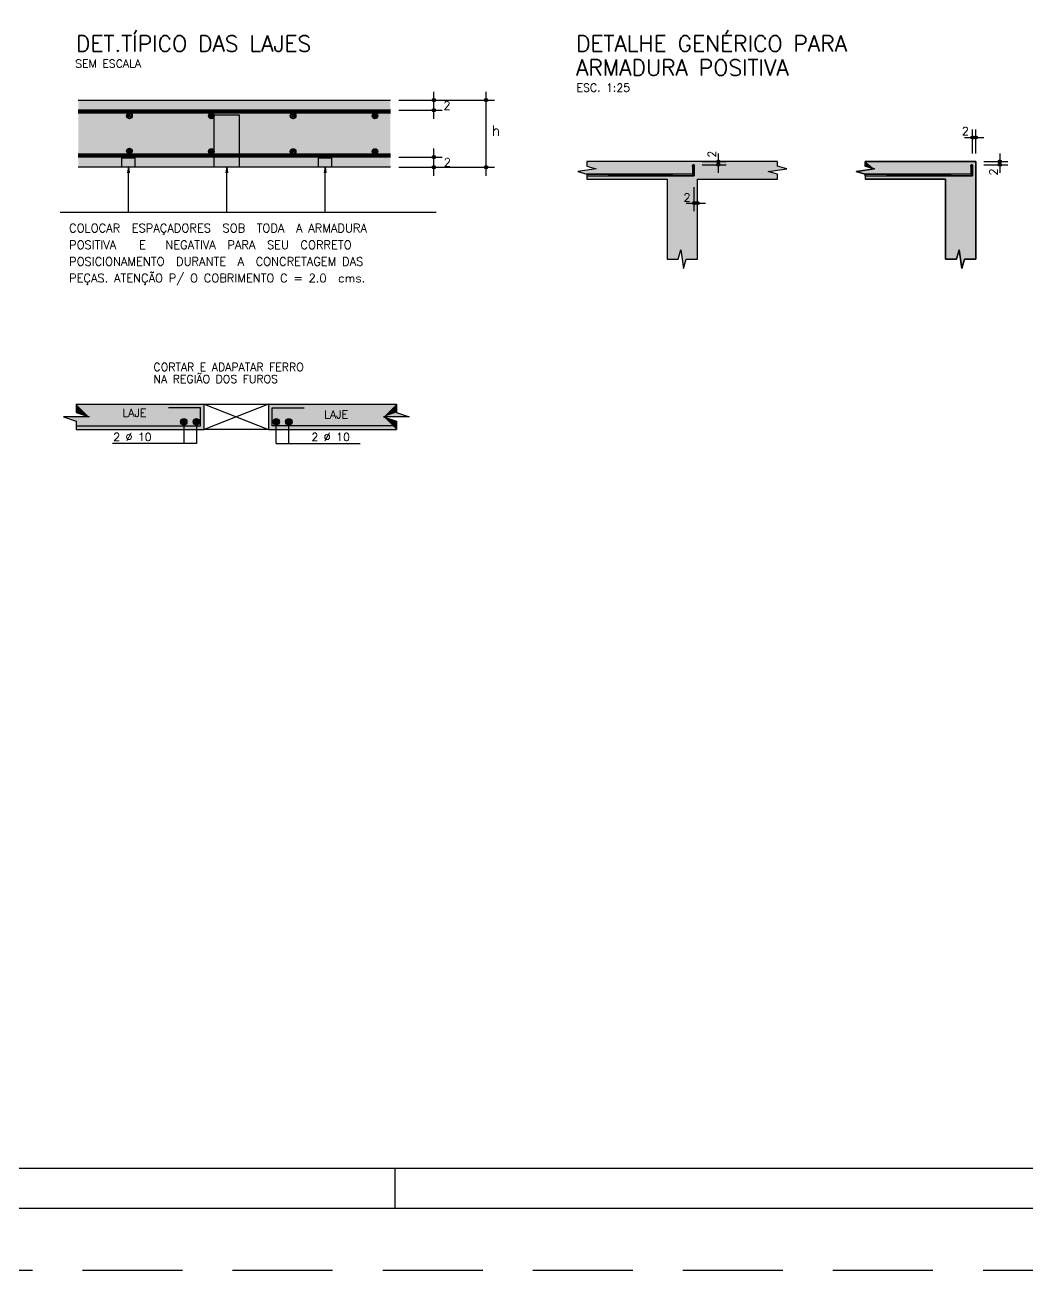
# Model space of a CAD drawing. Extents: x -1.9 to 86, y -1.2 to 61.3.
# Drawn here: x 37.86 to 62.9, y -1.19 to 29.92 of the extents above; entities that cross this region are included whole.
import ezdxf

# ---------------------------------------------------------------- set-up
doc = ezdxf.new("R2010")
doc.units = 0
doc.header["$MEASUREMENT"] = 0
doc.linetypes.add('HIDDEN', pattern=[0.375, 0.25, -0.125])
doc.layers.get('0').update_dxf_attribs({"linetype": 'CONTINUOUS'})
doc.layers.get('Defpoints').update_dxf_attribs({"linetype": 'CONTINUOUS'})
for name, color, linetype in [('ARQ_FOLHA', 7, 'CONTINUOUS'), ('PENA_01', 1, 'CONTINUOUS'), ('PENA_02', 2, 'CONTINUOUS'), ('PENA_03', 3, 'CONTINUOUS'), ('PENA_04', 4, 'CONTINUOUS'), ('PENA_05', 5, 'CONTINUOUS'), ('PENA_10', 253, 'CONTINUOUS')]:
    doc.layers.add(name, color=color, linetype=linetype)
doc.styles.get("Standard").update_dxf_attribs({"font": 'ROMANS.SHX'})

# ---------------------------------------------------------------- blocks, each defined once
blk = doc.blocks.new('FOLHA A1 - 841 X 594')
at = {"layer": 'ARQ_FOLHA', "color": 1}
blk.add_line((-370, 10), (-370, 0), dxfattribs=at)
for points in [[(-841, 0), (0, 0), (0, 594), (-841, 594)], [(-816, 10), (-10, 10), (-10, 584), (-816, 584)]]:
    blk.add_lwpolyline(points, close=True, dxfattribs=at)
at = {"layer": 'Defpoints', "color": 8, "linetype": 'HIDDEN', "ltscale": 100}
blk.add_lwpolyline([(-860.5, 609.5), (-860.5, -15.5), (19.5, -15.5), (19.5, 609.5)], close=True, dxfattribs=at)
blk = doc.blocks.new('*U23')
blk.add_blockref('FOLHA A1 - 841 X 594', (0, 0))

msp = doc.modelspace()

# ---------------------------------------------------------------- linework, layer by layer
at = {"layer": 'PENA_01', "linetype": 'Continuous'}
for p, q in [((47.203, 28.042), (48.29, 28.042)), ((47.413, 28.042), (49.594, 28.042)), ((48.08, 27.577), (48.08, 28.252)), ((49.384, 26.152), (49.384, 28.252)), ((47.203, 27.787), (48.29, 27.787)), ((61.339, 27.107), (61.819, 27.107)), ((61.539, 26.707), (61.539, 27.307)), ((61.619, 26.707), (61.619, 27.307)), ((48.08, 26.152), (48.08, 26.828)), ((47.203, 26.618), (48.29, 26.618)), ((54.785, 26.507), (55.385, 26.507)), ((55.185, 26.707), (55.185, 26.227)), ((61.819, 26.507), (62.419, 26.507)), ((62.219, 26.707), (62.219, 26.227)), ((47.203, 26.362), (48.29, 26.362)), ((47.413, 26.362), (49.594, 26.362)), ((54.785, 26.427), (55.385, 26.427)), ((61.819, 26.427), (62.419, 26.427)), ((54.585, 25.267), (54.585, 25.867)), ((54.665, 25.267), (54.665, 25.867)), ((54.385, 25.467), (54.865, 25.467)), ((42.344, 20.447), (43.944, 19.807)), ((43.944, 20.447), (42.344, 19.807))]:
    msp.add_line(p, q, dxfattribs=at)
for points in [[(40.446, 25.245), (40.446, 26.362), (40.464, 26.223), (40.446, 26.362), (40.428, 26.223)], [(42.903, 25.245), (42.903, 26.362), (42.921, 26.223), (42.903, 26.362), (42.884, 26.223)], [(45.36, 25.245), (45.36, 26.362), (45.378, 26.223), (45.36, 26.362), (45.341, 26.223)]]:
    msp.add_lwpolyline(points, dxfattribs=at)
at = {"layer": 'PENA_02', "linetype": 'Continuous'}
for p, q in [((41.831, 20), (41.831, 19.46)), ((42.145, 20.002), (42.145, 19.46)), ((44.143, 19.46), (44.143, 20.002)), ((44.456, 19.46), (44.456, 20)), ((42.145, 19.46), (40.049, 19.46)), ((44.143, 19.46), (46.239, 19.46))]:
    msp.add_line(p, q, dxfattribs=at)
for centre, radius in [((48.08, 28.042), 0.042), ((48.08, 28.042), 0.021), ((49.384, 28.042), 0.042), ((49.384, 28.042), 0.021), ((48.08, 27.787), 0.042), ((48.08, 27.787), 0.021), ((61.539, 27.107), 0.04), ((61.539, 27.107), 0.02), ((61.619, 27.107), 0.04), ((61.619, 27.107), 0.02), ((48.08, 26.618), 0.042), ((48.08, 26.618), 0.021), ((55.185, 26.507), 0.04), ((55.185, 26.427), 0.04), ((55.185, 26.507), 0.02), ((62.219, 26.507), 0.04), ((62.219, 26.427), 0.04), ((62.219, 26.507), 0.02), ((48.08, 26.362), 0.042), ((48.08, 26.362), 0.021), ((49.384, 26.362), 0.042), ((49.384, 26.362), 0.021), ((55.185, 26.427), 0.02), ((62.219, 26.427), 0.02), ((54.585, 25.467), 0.04), ((54.585, 25.467), 0.02), ((54.665, 25.467), 0.04), ((54.665, 25.467), 0.02)]:
    msp.add_circle(centre, radius, dxfattribs=at)
at = {"layer": 'PENA_03', "linetype": 'Continuous'}
for p, q in [((39.193, 28.042), (46.993, 28.042)), ((46.993, 27.787), (39.193, 27.787)), ((46.993, 27.773), (39.193, 27.773)), ((46.993, 27.759), (39.193, 27.759)), ((46.993, 27.745), (39.193, 27.745)), ((46.993, 27.731), (39.193, 27.731)), ((46.993, 27.717), (39.193, 27.717)), ((40.404, 27.636), (40.484, 27.716)), ((40.415, 27.607), (40.512, 27.704)), ((40.417, 27.688), (40.431, 27.703)), ((42.449, 27.636), (42.528, 27.716)), ((42.46, 27.607), (42.557, 27.704)), ((42.462, 27.688), (42.476, 27.703)), ((44.493, 27.636), (44.573, 27.716)), ((44.504, 27.607), (44.602, 27.704)), ((44.506, 27.688), (44.521, 27.703)), ((46.538, 27.636), (46.618, 27.716)), ((46.549, 27.607), (46.646, 27.704)), ((46.551, 27.688), (46.566, 27.703)), ((40.435, 27.588), (40.532, 27.684)), ((40.464, 27.577), (40.542, 27.655)), ((42.48, 27.588), (42.576, 27.684)), ((42.509, 27.577), (42.587, 27.655)), ((44.525, 27.588), (44.621, 27.684)), ((44.554, 27.577), (44.632, 27.655)), ((46.569, 27.588), (46.666, 27.684)), ((46.598, 27.577), (46.676, 27.655)), ((40.404, 26.759), (40.484, 26.838)), ((40.415, 26.73), (40.512, 26.827)), ((40.417, 26.811), (40.431, 26.826)), ((40.435, 26.711), (40.532, 26.807)), ((40.464, 26.7), (40.542, 26.778)), ((42.449, 26.744), (42.528, 26.824)), ((42.46, 26.716), (42.557, 26.813)), ((42.462, 26.797), (42.476, 26.811)), ((42.48, 26.696), (42.576, 26.793)), ((42.509, 26.686), (42.587, 26.764)), ((44.493, 26.744), (44.573, 26.824)), ((44.504, 26.716), (44.602, 26.813)), ((44.506, 26.797), (44.521, 26.811)), ((44.525, 26.696), (44.621, 26.793)), ((44.554, 26.686), (44.632, 26.764)), ((46.538, 26.744), (46.618, 26.824)), ((46.549, 26.716), (46.646, 26.813)), ((46.551, 26.797), (46.566, 26.811)), ((46.569, 26.696), (46.666, 26.793)), ((46.598, 26.686), (46.676, 26.764)), ((46.993, 26.688), (39.193, 26.688)), ((46.993, 26.674), (39.193, 26.674)), ((46.993, 26.66), (39.193, 26.66)), ((46.993, 26.646), (39.193, 26.646)), ((46.993, 26.632), (39.193, 26.632)), ((46.993, 26.618), (39.193, 26.618)), ((61.619, 26.507), (61.539, 26.507)), ((61.539, 26.507), (61.539, 26.507)), ((61.619, 26.507), (61.619, 26.427)), ((61.619, 26.507), (61.619, 26.507)), ((61.619, 26.507), (61.619, 26.507)), ((46.993, 26.362), (39.193, 26.362)), ((51.905, 26.187), (51.905, 26.147)), ((54.545, 26.187), (51.905, 26.187)), ((51.905, 26.147), (54.585, 26.147)), ((53.145, 26.147), (53.145, 26.147)), ((54.545, 26.407), (54.545, 26.187)), ((54.585, 26.147), (54.585, 26.407)), ((61.499, 26.187), (58.859, 26.187)), ((58.859, 26.187), (58.859, 26.067)), ((58.859, 26.187), (58.859, 26.067)), ((58.859, 26.187), (58.859, 26.067)), ((58.859, 26.187), (58.859, 26.067)), ((58.859, 26.187), (58.859, 26.067)), ((58.859, 26.187), (58.859, 26.067)), ((58.859, 26.187), (58.859, 26.067)), ((58.859, 26.187), (58.859, 26.067)), ((58.859, 26.187), (58.859, 26.067)), ((58.859, 26.187), (58.859, 26.067)), ((58.859, 26.187), (58.859, 26.067)), ((58.859, 26.187), (58.859, 26.067)), ((58.859, 26.147), (61.539, 26.147)), ((61.499, 26.407), (61.499, 26.187)), ((61.539, 26.147), (61.539, 26.407)), ((61.619, 26.427), (61.619, 26.427)), ((38.741, 25.245), (48.133, 25.245)), ((39.144, 20.447), (42.344, 20.447)), ((42.344, 19.807), (42.344, 20.447)), ((42.344, 20.447), (43.944, 20.447)), ((43.944, 20.447), (47.144, 20.447)), ((43.944, 20.447), (43.944, 19.807)), ((39.144, 19.807), (42.344, 19.807)), ((43.944, 19.807), (42.344, 19.807)), ((43.944, 19.807), (47.144, 19.807))]:
    msp.add_line(p, q, dxfattribs=at)
for points in [[(42.592, 27.677), (43.214, 27.677), (43.214, 26.362), (42.592, 26.362), (42.592, 27.677)], [(40.285, 26.602), (40.606, 26.602), (40.606, 26.362), (40.285, 26.362), (40.285, 26.602)], [(45.199, 26.602), (45.52, 26.602), (45.52, 26.362), (45.199, 26.362), (45.199, 26.602)], [(54.665, 26.067), (56.665, 26.067), (56.665, 26.187), (56.434, 26.254), (56.896, 26.32), (56.665, 26.387), (56.665, 26.507), (51.905, 26.507), (51.905, 26.387), (52.136, 26.32), (51.674, 26.254), (51.905, 26.187), (51.905, 26.067), (53.905, 26.067), (53.905, 24.067), (54.185, 24.067), (54.252, 24.298), (54.318, 23.836), (54.385, 24.067), (54.665, 24.067), (54.665, 26.067)], [(58.859, 26.067), (60.859, 26.067), (60.859, 24.067), (61.139, 24.067), (61.206, 24.298), (61.272, 23.836), (61.339, 24.067), (61.619, 24.067), (61.619, 26.507), (58.859, 26.507), (58.859, 26.387), (59.09, 26.32), (58.628, 26.254), (58.859, 26.187), (58.859, 26.067)], [(58.859, 26.187), (58.628, 26.254), (59.09, 26.32), (58.859, 26.387), (58.859, 26.507), (61.619, 26.507), (61.619, 24.067), (61.339, 24.067), (61.272, 23.836), (61.206, 24.298), (61.139, 24.067), (60.859, 24.067), (60.859, 26.067), (58.859, 26.067)], [(54.585, 26.147), (54.585, 26.407), (54.585, 26.411), (54.583, 26.415), (54.581, 26.418), (54.579, 26.422), (54.575, 26.424), (54.571, 26.426), (54.567, 26.427), (54.563, 26.427), (54.559, 26.426), (54.555, 26.424), (54.552, 26.422), (54.549, 26.418), (54.547, 26.415), (54.546, 26.411), (54.545, 26.407), (54.545, 26.187), (51.905, 26.187), (51.905, 26.147), (54.585, 26.147)], [(54.585, 26.147), (51.905, 26.187), (51.905, 26.147), (54.585, 26.147)], [(54.585, 26.147), (54.545, 26.187), (51.905, 26.187), (54.585, 26.147)], [(54.585, 26.147), (54.546, 26.411), (54.545, 26.407), (54.585, 26.147)], [(54.585, 26.147), (54.545, 26.407), (54.545, 26.187), (54.585, 26.147)], [(54.585, 26.147), (54.547, 26.415), (54.546, 26.411), (54.585, 26.147)], [(54.585, 26.147), (54.549, 26.418), (54.547, 26.415), (54.585, 26.147)], [(54.585, 26.147), (54.552, 26.422), (54.549, 26.418), (54.585, 26.147)], [(54.585, 26.147), (54.555, 26.424), (54.552, 26.422), (54.585, 26.147)], [(54.585, 26.147), (54.559, 26.426), (54.555, 26.424), (54.585, 26.147)], [(54.585, 26.147), (54.563, 26.427), (54.559, 26.426), (54.585, 26.147)], [(54.585, 26.147), (54.567, 26.427), (54.563, 26.427), (54.585, 26.147)], [(54.585, 26.147), (54.571, 26.426), (54.567, 26.427), (54.585, 26.147)], [(54.585, 26.147), (54.575, 26.424), (54.571, 26.426), (54.585, 26.147)], [(54.585, 26.147), (54.579, 26.422), (54.575, 26.424), (54.585, 26.147)], [(54.585, 26.147), (54.581, 26.418), (54.579, 26.422), (54.585, 26.147)], [(54.585, 26.147), (54.583, 26.415), (54.581, 26.418), (54.585, 26.147)], [(54.585, 26.147), (54.585, 26.411), (54.583, 26.415), (54.585, 26.147)], [(54.585, 26.147), (54.585, 26.407), (54.585, 26.411), (54.585, 26.147)], [(61.539, 26.147), (61.539, 26.407), (61.539, 26.411), (61.537, 26.415), (61.535, 26.418), (61.532, 26.422), (61.529, 26.424), (61.525, 26.426), (61.521, 26.427), (61.517, 26.427), (61.513, 26.426), (61.509, 26.424), (61.506, 26.422), (61.503, 26.418), (61.501, 26.415), (61.5, 26.411), (61.499, 26.407), (61.499, 26.187), (58.859, 26.187), (58.859, 26.147), (61.539, 26.147)], [(58.859, 26.147), (58.859, 26.187)], [(61.539, 26.147), (58.859, 26.187), (58.859, 26.147), (61.539, 26.147)], [(61.539, 26.147), (61.499, 26.187), (58.859, 26.187), (61.539, 26.147)], [(61.539, 26.147), (61.5, 26.411), (61.499, 26.407), (61.539, 26.147)], [(61.539, 26.147), (61.499, 26.407), (61.499, 26.187), (61.539, 26.147)], [(61.539, 26.147), (61.501, 26.415), (61.5, 26.411), (61.539, 26.147)], [(61.539, 26.147), (61.503, 26.418), (61.501, 26.415), (61.539, 26.147)], [(61.539, 26.147), (61.506, 26.422), (61.503, 26.418), (61.539, 26.147)], [(61.539, 26.147), (61.509, 26.424), (61.506, 26.422), (61.539, 26.147)], [(61.539, 26.147), (61.513, 26.426), (61.509, 26.424), (61.539, 26.147)], [(61.539, 26.147), (61.517, 26.427), (61.513, 26.426), (61.539, 26.147)], [(61.539, 26.147), (61.521, 26.427), (61.517, 26.427), (61.539, 26.147)], [(61.539, 26.147), (61.525, 26.426), (61.521, 26.427), (61.539, 26.147)], [(61.539, 26.147), (61.529, 26.424), (61.525, 26.426), (61.539, 26.147)], [(61.539, 26.147), (61.532, 26.422), (61.529, 26.424), (61.539, 26.147)], [(61.539, 26.147), (61.535, 26.418), (61.532, 26.422), (61.539, 26.147)], [(61.539, 26.147), (61.537, 26.415), (61.535, 26.418), (61.539, 26.147)], [(61.539, 26.147), (61.539, 26.411), (61.537, 26.415), (61.539, 26.147)], [(61.539, 26.147), (61.539, 26.407), (61.539, 26.411), (61.539, 26.147)], [(39.144, 20.447), (39.144, 20.234), (39.464, 20.127), (38.824, 20.127), (39.144, 20.02), (39.144, 19.807)], [(47.144, 20.447), (47.144, 20.234), (47.464, 20.127), (46.824, 20.127), (47.144, 20.02), (47.144, 19.807)]]:
    msp.add_lwpolyline(points, dxfattribs=at)
for centre, radius in [((40.473, 27.647), 0.07), ((42.518, 27.647), 0.07), ((44.562, 27.647), 0.07), ((46.607, 27.647), 0.07), ((40.473, 26.769), 0.07), ((42.518, 26.755), 0.07), ((44.562, 26.755), 0.07), ((46.607, 26.755), 0.07), ((41.831, 20), 0.08), ((42.145, 20.002), 0.08), ((44.143, 20.002), 0.08), ((44.456, 20), 0.08)]:
    msp.add_circle(centre, radius, dxfattribs=at)
for points in [[(54.585, 26.147), (51.905, 26.187), (51.905, 26.147)], [(54.585, 26.147), (54.545, 26.187), (51.905, 26.187)], [(54.585, 26.147), (51.905, 26.187), (54.585, 26.147)], [(54.585, 26.147), (51.905, 26.147), (54.585, 26.147)], [(54.585, 26.147), (54.546, 26.411), (54.545, 26.407)], [(54.585, 26.147), (54.545, 26.407), (54.545, 26.187)], [(54.585, 26.147), (54.545, 26.407), (54.585, 26.147)], [(54.585, 26.147), (54.545, 26.187), (54.585, 26.147)], [(54.585, 26.147), (54.547, 26.415), (54.546, 26.411)], [(54.585, 26.147), (54.546, 26.411), (54.585, 26.147)], [(54.585, 26.147), (54.549, 26.418), (54.547, 26.415)], [(54.585, 26.147), (54.547, 26.415), (54.585, 26.147)], [(54.585, 26.147), (54.552, 26.422), (54.549, 26.418)], [(54.585, 26.147), (54.549, 26.418), (54.585, 26.147)], [(54.585, 26.147), (54.555, 26.424), (54.552, 26.422)], [(54.585, 26.147), (54.552, 26.422), (54.585, 26.147)], [(54.585, 26.147), (54.559, 26.426), (54.555, 26.424)], [(54.585, 26.147), (54.555, 26.424), (54.585, 26.147)], [(54.585, 26.147), (54.563, 26.427), (54.559, 26.426)], [(54.585, 26.147), (54.559, 26.426), (54.585, 26.147)], [(54.585, 26.147), (54.567, 26.427), (54.563, 26.427)], [(54.585, 26.147), (54.563, 26.427), (54.585, 26.147)], [(54.585, 26.147), (54.571, 26.426), (54.567, 26.427)], [(54.585, 26.147), (54.567, 26.427), (54.585, 26.147)], [(54.585, 26.147), (54.575, 26.424), (54.571, 26.426)], [(54.585, 26.147), (54.571, 26.426), (54.585, 26.147)], [(54.585, 26.147), (54.579, 26.422), (54.575, 26.424)], [(54.585, 26.147), (54.575, 26.424), (54.585, 26.147)], [(54.585, 26.147), (54.581, 26.418), (54.579, 26.422)], [(54.585, 26.147), (54.579, 26.422), (54.585, 26.147)], [(54.585, 26.147), (54.583, 26.415), (54.581, 26.418)], [(54.585, 26.147), (54.581, 26.418), (54.585, 26.147)], [(54.585, 26.147), (54.585, 26.411), (54.583, 26.415)], [(54.585, 26.147), (54.583, 26.415), (54.585, 26.147)], [(54.585, 26.147), (54.585, 26.407), (54.585, 26.411)], [(54.585, 26.147), (54.585, 26.411), (54.585, 26.147)], [(61.539, 26.147), (58.859, 26.187), (58.859, 26.147)], [(61.539, 26.147), (61.499, 26.187), (58.859, 26.187)], [(61.539, 26.147), (58.859, 26.187), (61.539, 26.147)], [(61.539, 26.147), (58.859, 26.147), (61.539, 26.147)], [(61.539, 26.147), (61.5, 26.411), (61.499, 26.407)], [(61.539, 26.147), (61.499, 26.407), (61.499, 26.187)], [(61.539, 26.147), (61.499, 26.407), (61.539, 26.147)], [(61.539, 26.147), (61.499, 26.187), (61.539, 26.147)], [(61.539, 26.147), (61.501, 26.415), (61.5, 26.411)], [(61.539, 26.147), (61.5, 26.411), (61.539, 26.147)], [(61.539, 26.147), (61.503, 26.418), (61.501, 26.415)], [(61.539, 26.147), (61.501, 26.415), (61.539, 26.147)], [(61.539, 26.147), (61.506, 26.422), (61.503, 26.418)], [(61.539, 26.147), (61.503, 26.418), (61.539, 26.147)], [(61.539, 26.147), (61.509, 26.424), (61.506, 26.422)], [(61.539, 26.147), (61.506, 26.422), (61.539, 26.147)], [(61.539, 26.147), (61.513, 26.426), (61.509, 26.424)], [(61.539, 26.147), (61.509, 26.424), (61.539, 26.147)], [(61.539, 26.147), (61.517, 26.427), (61.513, 26.426)], [(61.539, 26.147), (61.513, 26.426), (61.539, 26.147)], [(61.539, 26.147), (61.521, 26.427), (61.517, 26.427)], [(61.539, 26.147), (61.517, 26.427), (61.539, 26.147)], [(61.539, 26.147), (61.525, 26.426), (61.521, 26.427)], [(61.539, 26.147), (61.521, 26.427), (61.539, 26.147)], [(61.539, 26.147), (61.529, 26.424), (61.525, 26.426)], [(61.539, 26.147), (61.525, 26.426), (61.539, 26.147)], [(61.539, 26.147), (61.532, 26.422), (61.529, 26.424)], [(61.539, 26.147), (61.529, 26.424), (61.539, 26.147)], [(61.539, 26.147), (61.535, 26.418), (61.532, 26.422)], [(61.539, 26.147), (61.532, 26.422), (61.539, 26.147)], [(61.539, 26.147), (61.537, 26.415), (61.535, 26.418)], [(61.539, 26.147), (61.535, 26.418), (61.539, 26.147)], [(61.539, 26.147), (61.539, 26.411), (61.537, 26.415)], [(61.539, 26.147), (61.537, 26.415), (61.539, 26.147)], [(61.539, 26.147), (61.539, 26.407), (61.539, 26.411)], [(61.539, 26.147), (61.539, 26.411), (61.539, 26.147)], [(41.911, 20), (41.791, 20.069), (41.756, 20.027)], [(41.911, 20), (41.756, 20.027), (41.756, 19.972)], [(41.911, 20), (41.756, 19.972), (41.791, 19.93)], [(41.911, 20), (41.845, 20.078), (41.791, 20.069)], [(41.911, 20), (41.791, 19.93), (41.845, 19.921)], [(41.911, 20), (41.892, 20.051), (41.845, 20.078)], [(41.911, 20), (41.845, 19.921), (41.892, 19.948)], [(41.911, 20), (41.892, 19.948), (41.911, 20)], [(42.225, 20.002), (42.105, 20.071), (42.07, 20.029)], [(42.225, 20.002), (42.07, 20.029), (42.07, 19.975)], [(42.225, 20.002), (42.07, 19.975), (42.105, 19.933)], [(42.225, 20.002), (42.159, 20.081), (42.105, 20.071)], [(42.225, 20.002), (42.105, 19.933), (42.159, 19.923)], [(42.225, 20.002), (42.206, 20.053), (42.159, 20.081)], [(42.225, 20.002), (42.159, 19.923), (42.206, 19.951)], [(42.225, 20.002), (42.206, 19.951), (42.225, 20.002)], [(44.223, 20.002), (44.103, 20.071), (44.068, 20.029)], [(44.223, 20.002), (44.068, 20.029), (44.068, 19.975)], [(44.223, 20.002), (44.068, 19.975), (44.103, 19.933)], [(44.223, 20.002), (44.157, 20.081), (44.103, 20.071)], [(44.223, 20.002), (44.103, 19.933), (44.157, 19.923)], [(44.223, 20.002), (44.204, 20.053), (44.157, 20.081)], [(44.223, 20.002), (44.157, 19.923), (44.204, 19.951)], [(44.223, 20.002), (44.204, 19.951), (44.223, 20.002)], [(44.536, 20), (44.416, 20.069), (44.381, 20.027)], [(44.536, 20), (44.381, 20.027), (44.381, 19.972)], [(44.536, 20), (44.381, 19.972), (44.416, 19.93)], [(44.536, 20), (44.47, 20.078), (44.416, 20.069)], [(44.536, 20), (44.416, 19.93), (44.47, 19.921)], [(44.536, 20), (44.518, 20.051), (44.47, 20.078)], [(44.536, 20), (44.47, 19.921), (44.518, 19.948)], [(44.536, 20), (44.518, 19.948), (44.536, 20)]]:
    msp.add_solid(points, dxfattribs=at)
at = {"layer": 'PENA_05', "linetype": 'Continuous'}
for p, q in [((42.248, 20.351), (41.448, 20.351)), ((44.04, 20.351), (44.84, 20.351))]:
    msp.add_line(p, q, dxfattribs=at)
for points in [[(39.144, 19.903), (42.248, 19.903), (42.248, 20.351)], [(47.144, 19.903), (44.04, 19.903), (44.04, 20.351)]]:
    msp.add_lwpolyline(points, dxfattribs=at)
at = {"layer": 'PENA_10', "linetype": 'Continuous'}
for points in [[(46.993, 26.362), (39.193, 26.362), (39.193, 28.042)], [(46.993, 26.362), (39.193, 28.042), (46.993, 28.042)], [(46.993, 26.362), (46.993, 28.042), (46.993, 26.362)], [(54.665, 26.067), (56.665, 26.507), (51.905, 26.507)], [(54.665, 26.067), (51.905, 26.507), (51.905, 26.387)], [(54.665, 26.067), (56.665, 26.387), (56.665, 26.507)], [(59.09, 26.32), (61.619, 26.507), (58.859, 26.507)], [(59.09, 26.32), (58.859, 26.507), (58.859, 26.387)], [(59.09, 26.32), (60.859, 26.067), (61.619, 26.507)], [(61.619, 26.507), (60.859, 26.067), (61.139, 24.067)], [(61.619, 26.507), (61.139, 24.067), (61.206, 24.298)], [(61.619, 26.507), (61.206, 24.298), (61.272, 23.836)], [(61.619, 26.507), (61.272, 23.836), (61.339, 24.067)], [(61.619, 26.507), (61.339, 24.067), (61.619, 24.067)], [(54.665, 26.067), (52.136, 26.32), (51.674, 26.254)], [(54.665, 26.067), (51.674, 26.254), (51.905, 26.187)], [(54.665, 26.067), (51.905, 26.387), (52.136, 26.32)], [(54.665, 26.067), (51.905, 26.187), (51.905, 26.067)], [(54.665, 26.067), (56.896, 26.32), (56.665, 26.387)], [(54.665, 26.067), (56.434, 26.254), (56.896, 26.32)], [(54.665, 26.067), (56.665, 26.187), (56.434, 26.254)], [(54.665, 26.067), (56.665, 26.067), (56.665, 26.187)], [(59.09, 26.32), (58.628, 26.254), (58.859, 26.187)], [(59.09, 26.32), (58.859, 26.187), (60.859, 26.067)], [(60.859, 26.067), (58.859, 26.187), (58.859, 26.067)], [(54.665, 26.067), (51.905, 26.067), (53.905, 26.067)], [(54.665, 26.067), (53.905, 26.067), (53.905, 24.067)], [(54.665, 26.067), (53.905, 24.067), (54.185, 24.067)], [(54.665, 26.067), (54.185, 24.067), (54.252, 24.298)], [(54.665, 26.067), (54.252, 24.298), (54.318, 23.836)], [(54.665, 26.067), (54.318, 23.836), (54.385, 24.067)], [(54.665, 26.067), (54.385, 24.067), (54.665, 24.067)], [(54.665, 26.067), (54.665, 24.067), (54.665, 26.067)], [(61.139, 24.067), (60.859, 26.067), (60.859, 24.067)], [(39.464, 20.127), (42.344, 20.447), (39.144, 20.447)], [(39.464, 20.127), (39.144, 20.447), (39.144, 20.234)], [(39.464, 20.127), (42.344, 19.807), (42.344, 20.447)], [(46.824, 20.127), (47.144, 20.447), (43.944, 20.447)], [(46.824, 20.127), (43.944, 20.447), (47.144, 19.807)], [(47.144, 19.807), (43.944, 20.447), (43.944, 19.807)], [(46.824, 20.127), (47.144, 20.234), (47.144, 20.447)], [(46.824, 20.127), (47.464, 20.127), (47.144, 20.234)], [(39.464, 20.127), (38.824, 20.127), (39.144, 20.02)], [(39.464, 20.127), (39.144, 20.02), (42.344, 19.807)], [(42.344, 19.807), (39.144, 20.02), (39.144, 19.807)], [(46.824, 20.127), (47.144, 19.807), (47.144, 20.02)]]:
    msp.add_solid(points, dxfattribs=at)

# ---------------------------------------------------------------- block references
at = {"xscale": 0.09999999999999938, "yscale": 0.09999999999999938, "zscale": 0.09999999999999938}
msp.add_blockref('*U23', (84.1, 0.356), dxfattribs=at)

# ---------------------------------------------------------------- texts
at = {"layer": 'PENA_02', "linetype": 'Continuous'}
for s, p in [('CORTAR E ADAPATAR FERRO', (41.074, 21.272)), ('NA REGIÃO DOS FUROS', (41.074, 20.972)), ('LAJE', (40.296, 20.125)), ('LAJE', (45.337, 20.089)), ('2 %%c 10', (40.068, 19.524)), ('2 %%c 10', (45.02, 19.524))]:
    msp.add_text(s, height=0.2, dxfattribs=at).set_placement(p)
at = {"layer": 'PENA_03', "linetype": 'Continuous'}
for s, height, p in [('SEM ESCALA', 0.2, (39.118, 28.852)), ('ESC. 1:25', 0.2, (51.644, 28.252)), ('2', 0.21, (48.314, 27.802)), ('2', 0.2, (61.272, 27.167)), ('2', 0.21, (48.328, 26.378)), ('2', 0.2, (54.318, 25.507)), ('COLOCAR  ESPAÇADORES  SOB  TODA  A ARMADURA', 0.21, (38.964, 24.737)), ('POSITIVA   E   NEGATIVA  PARA  SEU  CORRETO', 0.21, (38.964, 24.32)), ('POSICIONAMENTO  DURANTE  A  CONCRETAGEM DAS', 0.21, (38.964, 23.904)), ('PEÇAS. ATENÇÃO P/ O COBRIMENTO C = 2.0  cms.', 0.21, (38.964, 23.488))]:
    msp.add_text(s, height=height, dxfattribs=at).set_placement(p)
for p in [(55.125, 26.607), (62.159, 26.16)]:
    msp.add_text('2', height=0.2, rotation=90, dxfattribs=at).set_placement(p)
at = {"layer": 'PENA_04', "linetype": 'Continuous'}
msp.add_text('h', height=0.263, dxfattribs=at).set_placement((49.521, 27.145))
at = {"layer": 'PENA_05', "linetype": 'Continuous'}
for s, p in [('DET.TÍPICO DAS LAJES', (39.137, 29.252)), ('DETALHE GENÉRICO PARA', (51.632, 29.252)), ('ARMADURA POSITIVA', (51.632, 28.652))]:
    msp.add_text(s, height=0.4, dxfattribs=at).set_placement(p)

doc.saveas('drawing.dxf')
